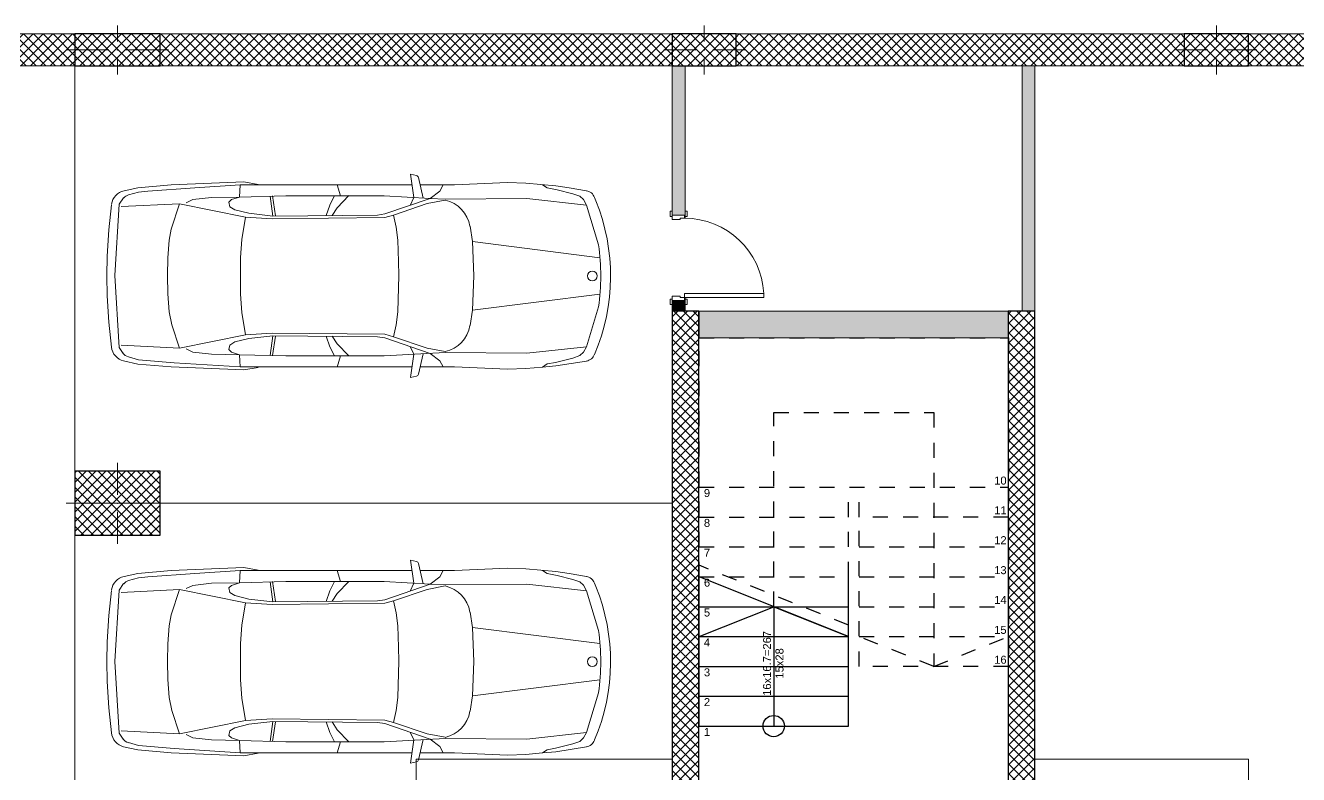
# Model space of a CAD drawing. Header units: millimetres. Extents: x 613552 to 673002, y -929939 to -887889.
# Drawn here: x 629743 to 641676, y -902973 to -895949 of the extents above; entities that cross this region are included whole.
import ezdxf

# ---------------------------------------------------------------- set-up
doc = ezdxf.new("R2010")
doc.units = ezdxf.units.MM
doc.header["$MEASUREMENT"] = 0
doc.linetypes.add('Dashed', pattern=[282.222223, 141.111112, -141.111112])
for name, color, linetype, lineweight, true_color in [('aaa mobilje_Pen_No__61', 7, 'Continuous', 20, 0x6a6a6a), ('ARCHICAD Doors_Pen_No__61', 7, 'Continuous', 20, 0x6a6a6a), ('Drawing & Figure_Pen_No__61', 7, 'Continuous', 20, 0x6a6a6a), ('Drawing & Figure_Pen_No__90', 7, 'Continuous', 20, 0x00bfbf), ('Structural - Bearing_Pen_No__48', 7, 'Continuous', 25, 0xa80f02), ('Structural - Bearing_Pen_No__61', 7, 'Continuous', 20, 0x6a6a6a)]:
    doc.layers.add(name, color=color, linetype=linetype, lineweight=lineweight, true_color=true_color)
doc.layers.add('Structural - Bearing', color=7, linetype='Continuous')
for name, color, linetype, lineweight in [('Structural - Bearing_Pen_No__1', 7, 'Continuous', 13), ('Structural - Bearing_Pen_No__2', 8, 'Continuous', 15), ('Structural - Bearing_Pen_No__55', 214, 'Continuous', 25)]:
    doc.layers.add(name, color=color, linetype=linetype, lineweight=lineweight)
doc.styles.add('GENERATED_STYLE_1', font='arial.ttf')
pattern_1 = [(45, (0, 0), (-45.961939, 45.961939), []), (135, (0, 0), (45.961939, 45.961939), [])]

# ---------------------------------------------------------------- blocks, each defined once
blk = doc.blocks.new('Slab_1', base_point=(539566, -896140))
at = {"layer": 'Structural - Bearing_Pen_No__1', "color": 7, "linetype": 'Continuous', "lineweight": 13, "flags": 128}
for points in [[(554466, -905290), (556866, -905290), (556866, -903440), (554466, -903440)], [(560266, -905290), (562266, -905290), (562266, -903440), (560266, -903440)]]:
    blk.add_lwpolyline(points, close=True, dxfattribs=at)
blk = doc.blocks.new('Wall_4', base_point=(557116, -903190))
at = {"layer": 'Structural - Bearing', "linetype": 'Continuous', "lineweight": 0, "true_color": 0x000000}
h = blk.add_hatch(dxfattribs=at)
h.set_pattern_fill('CONCRETE_BLOCK', color=18, style=0, pattern_type=2)
h.set_pattern_definition(pattern_1)
h.paths.add_polyline_path([(557116, -903440), (557116, -898740), (556866, -898740), (556866, -903190)])
at = {"layer": 'Structural - Bearing_Pen_No__48', "color": 14, "linetype": 'Continuous', "lineweight": 25, "true_color": 0xa80f02, "flags": 128}
for points in [[(557116, -898740), (556866, -898740)], [(556866, -898740), (556866, -903190)], [(557116, -903440), (557116, -898740)]]:
    blk.add_lwpolyline(points, dxfattribs=at)
blk = doc.blocks.new('Wall_5', base_point=(560016, -898740))
at = {"layer": 'Structural - Bearing', "linetype": 'Continuous', "lineweight": 0, "true_color": 0x000000}
h = blk.add_hatch(dxfattribs=at)
h.set_pattern_fill('CONCRETE_BLOCK', color=18, style=0, pattern_type=2)
h.set_pattern_definition(pattern_1)
h.paths.add_polyline_path([(560016, -898740), (560016, -903440), (560266, -903440), (560266, -898740)])
at = {"layer": 'Structural - Bearing_Pen_No__48', "color": 14, "linetype": 'Continuous', "lineweight": 25, "true_color": 0xa80f02, "flags": 128}
for points in [[(560016, -898740), (560016, -903440)], [(560266, -898740), (560016, -898740)], [(560266, -903190), (560266, -898740)], [(560016, -903440), (560266, -903440)]]:
    blk.add_lwpolyline(points, dxfattribs=at)
blk = doc.blocks.new('Wall_12', base_point=(539566, -896140))
at = {"layer": 'Structural - Bearing_Pen_No__61', "linetype": 'Continuous', "lineweight": 20, "true_color": 0x6a6a6a}
h = blk.add_hatch(dxfattribs=at)
h.set_pattern_fill('CONCRETE_BLOCK', color=251, style=0, pattern_type=2)
h.set_pattern_definition(pattern_1)
h.paths.add_polyline_path([(551266, -896440), (551266, -896140), (546116, -896140), (546116, -896440)])
h = blk.add_hatch(dxfattribs=at)
h.set_pattern_fill('CONCRETE_BLOCK', color=251, style=0, pattern_type=2)
h.set_pattern_definition(pattern_1)
h.paths.add_polyline_path([(556866, -896440), (556866, -896140), (552066, -896140), (552066, -896440)])
h = blk.add_hatch(dxfattribs=at)
h.set_pattern_fill('CONCRETE_BLOCK', color=251, style=0, pattern_type=2)
h.set_pattern_definition(pattern_1)
h.paths.add_polyline_path([(561666, -896440), (561666, -896140), (557466, -896140), (557466, -896440)])
h = blk.add_hatch(dxfattribs=at)
h.set_pattern_fill('CONCRETE_BLOCK', color=251, style=0, pattern_type=2)
h.set_pattern_definition(pattern_1)
h.paths.add_polyline_path([(566366, -896440), (566366, -896140), (562266, -896140), (562266, -896440)])
at = {"layer": 'Structural - Bearing_Pen_No__1', "color": 7, "linetype": 'Continuous', "lineweight": 13, "flags": 128}
for points in [[(584366, -896140), (539566, -896140)], [(539866, -896440), (584066, -896440)]]:
    blk.add_lwpolyline(points, dxfattribs=at)
blk = doc.blocks.new('D1 14')
at = {"layer": 'ARCHICAD Doors_Pen_No__61', "color": 251, "linetype": 'Continuous', "lineweight": 20, "true_color": 0x6a6a6a}
for p, q in [((372, 744), (332, 744)), ((332, 744), (332, 0)), ((372, 0), (372, 744)), ((-387, 24), (-437, 24)), ((-437, 24), (-437, 5)), ((-437, 5), (-387, 5)), ((-400, 5), (-437, 5)), ((-375, 5), (-400, 5)), ((-400, 5), (-400, 0)), ((-400, 0), (-400, 5)), ((-400, 0), (-375, 0)), ((-372, 0), (-400, 0)), ((-400, 0), (-400, -115)), ((-400, -115), (-400, 0)), ((-387, 5), (-387, 24)), ((-375, 0), (-375, 5)), ((-372, -40), (-372, 0)), ((332, 0), (372, 0)), ((400, 0), (372, 0)), ((372, 0), (372, -40)), ((400, 5), (375, 5)), ((375, 5), (375, 0)), ((375, 0), (400, 0)), ((437, 24), (387, 24)), ((387, 24), (387, 5)), ((387, 5), (437, 5)), ((400, 0), (400, 5)), ((400, 0), (400, 5)), ((400, 5), (437, 5)), ((400, -115), (400, 0)), ((400, -115), (400, 0)), ((437, 5), (437, 24)), ((-387, -115), (-437, -115)), ((-437, -115), (-437, -134)), ((-400, -115), (-437, -115)), ((-400, -115), (-360, -115)), ((-387, -134), (-387, -115)), ((-360, -40), (-372, -40)), ((-360, -115), (-360, -40)), ((372, -40), (360, -40)), ((360, -40), (360, -115)), ((360, -115), (400, -115)), ((437, -115), (387, -115)), ((387, -115), (387, -134)), ((400, -115), (437, -115)), ((437, -134), (437, -115)), ((-437, -134), (-387, -134)), ((387, -134), (437, -134))]:
    blk.add_line(p, q, dxfattribs=at)
blk.add_arc((372, 0), 744, 93.0819, 180, dxfattribs=at)
blk = doc.blocks.new('Wall_13', base_point=(556866, -898740))
at = {"layer": 'Structural - Bearing_Pen_No__2', "linetype": 'Continuous', "lineweight": 15}
for points in [[(556986, -896440), (556866, -896440), (556866, -897840), (556981, -897840), (556986, -897840)], [(556866, -898740), (556986, -898740), (556986, -898640), (556981, -898640), (556866, -898640)]]:
    blk.add_hatch(color=8, dxfattribs=at).paths.add_polyline_path(points)
at = {"layer": 'Structural - Bearing_Pen_No__1', "color": 7, "linetype": 'Continuous', "lineweight": 13}
for p, q in [((556866, -897840), (556866, -897803)), ((556986, -897840), (556986, -897803)), ((556866, -897840), (556981, -897840)), ((556981, -897840), (556986, -897840)), ((556866, -898640), (556866, -898677)), ((556866, -898640), (556981, -898640)), ((556981, -898640), (556986, -898640)), ((556986, -898640), (556986, -898677))]:
    blk.add_line(p, q, dxfattribs=at)
at = {"layer": 'Structural - Bearing_Pen_No__1', "color": 7, "linetype": 'Continuous', "lineweight": 13, "flags": 128}
for points in [[(556866, -896440), (556866, -897840)], [(556986, -897840), (556986, -896440)], [(556866, -898640), (556866, -898740)], [(556986, -898740), (556986, -898640)], [(556866, -898740), (556986, -898740)]]:
    blk.add_lwpolyline(points, dxfattribs=at)
at = {"layer": 'ARCHICAD Doors_Pen_No__61', "color": 251, "linetype": 'Continuous', "lineweight": 20, "true_color": 0x6a6a6a, "zscale": 1000, "rotation": 270}
blk.add_blockref('D1 14', (556981, -898240), dxfattribs=at)
blk = doc.blocks.new('Wall_14', base_point=(557117, -898740))
at = {"layer": 'Structural - Bearing_Pen_No__2', "linetype": 'Continuous', "lineweight": 15}
blk.add_hatch(color=8, dxfattribs=at).paths.add_polyline_path([(557117, -898990), (560015, -898990), (560015, -898740), (557117, -898740)])
at = {"layer": 'Structural - Bearing_Pen_No__1', "color": 7, "linetype": 'Continuous', "lineweight": 13, "flags": 128}
for points in [[(560015, -898740), (557117, -898740)], [(557117, -898740), (557117, -898990)], [(560015, -898990), (560015, -898740)], [(557117, -898990), (560015, -898990)]]:
    blk.add_lwpolyline(points, dxfattribs=at)
blk = doc.blocks.new('Wall_21', base_point=(560266, -898740))
at = {"layer": 'Structural - Bearing_Pen_No__2', "linetype": 'Continuous', "lineweight": 15}
blk.add_hatch(color=8, dxfattribs=at).paths.add_polyline_path([(560266, -898740), (560266, -896440), (560146, -896440), (560146, -898740)])
at = {"layer": 'Structural - Bearing_Pen_No__1', "color": 7, "linetype": 'Continuous', "lineweight": 13, "flags": 128}
for points in [[(560266, -896440), (560146, -896440)], [(560146, -896440), (560146, -898740)], [(560266, -898740), (560266, -896440)], [(560146, -898740), (560266, -898740)]]:
    blk.add_lwpolyline(points, dxfattribs=at)
blk = doc.blocks.new('Column_1', base_point=(557166, -896290))
at = {"layer": 'Structural - Bearing', "linetype": 'Continuous', "lineweight": 0, "true_color": 0x000000}
h = blk.add_hatch(dxfattribs=at)
h.set_pattern_fill('CONCRETE_BLOCK', color=18, style=0, pattern_type=2)
h.set_pattern_definition(pattern_1)
h.paths.add_polyline_path([(556866, -896440), (557466, -896440), (557466, -896140), (556866, -896140)])
at = {"layer": 'Structural - Bearing_Pen_No__1', "color": 7, "linetype": 'Continuous', "lineweight": 13}
for p, q in [((557166, -896210), (557166, -896060)), ((557086, -896290), (556786, -896290)), ((557166, -896370), (557166, -896520)), ((557246, -896290), (557546, -896290))]:
    blk.add_line(p, q, dxfattribs=at)
blk.add_point((557166, -896290), dxfattribs=at)
at = {"layer": 'Structural - Bearing_Pen_No__48', "color": 14, "linetype": 'Continuous', "lineweight": 25, "true_color": 0xa80f02, "flags": 128}
blk.add_lwpolyline([(556866, -896440), (557466, -896440), (557466, -896140), (556866, -896140)], close=True, dxfattribs=at)
blk = doc.blocks.new('Column_2', base_point=(561966, -896290))
at = {"layer": 'Structural - Bearing', "linetype": 'Continuous', "lineweight": 0, "true_color": 0x000000}
h = blk.add_hatch(dxfattribs=at)
h.set_pattern_fill('CONCRETE_BLOCK', color=18, style=0, pattern_type=2)
h.set_pattern_definition(pattern_1)
h.paths.add_polyline_path([(561666, -896440), (562266, -896440), (562266, -896140), (561666, -896140)])
at = {"layer": 'Structural - Bearing_Pen_No__1', "color": 7, "linetype": 'Continuous', "lineweight": 13}
for p, q in [((561966, -896210), (561966, -896060)), ((561886, -896290), (561586, -896290)), ((561966, -896370), (561966, -896520)), ((562046, -896290), (562346, -896290))]:
    blk.add_line(p, q, dxfattribs=at)
blk.add_point((561966, -896290), dxfattribs=at)
at = {"layer": 'Structural - Bearing_Pen_No__48', "color": 14, "linetype": 'Continuous', "lineweight": 25, "true_color": 0xa80f02, "flags": 128}
blk.add_lwpolyline([(561666, -896440), (562266, -896440), (562266, -896140), (561666, -896140)], close=True, dxfattribs=at)
blk = doc.blocks.new('Column_6', base_point=(551666, -896290))
at = {"layer": 'Structural - Bearing', "linetype": 'Continuous', "lineweight": 0, "true_color": 0x000000}
h = blk.add_hatch(dxfattribs=at)
h.set_pattern_fill('CONCRETE_BLOCK', color=18, style=0, pattern_type=2)
h.set_pattern_definition(pattern_1)
h.paths.add_polyline_path([(551266, -896440), (552066, -896440), (552066, -896140), (551266, -896140)])
at = {"layer": 'Structural - Bearing_Pen_No__1', "color": 7, "linetype": 'Continuous', "lineweight": 13}
for p, q in [((551666, -896210), (551666, -896060)), ((551586, -896290), (551186, -896290)), ((551666, -896370), (551666, -896520)), ((551746, -896290), (552146, -896290))]:
    blk.add_line(p, q, dxfattribs=at)
blk.add_point((551666, -896290), dxfattribs=at)
at = {"layer": 'Structural - Bearing_Pen_No__48', "color": 14, "linetype": 'Continuous', "lineweight": 25, "true_color": 0xa80f02, "flags": 128}
blk.add_lwpolyline([(551266, -896440), (552066, -896440), (552066, -896140), (551266, -896140)], close=True, dxfattribs=at)
blk = doc.blocks.new('Column_44', base_point=(551666, -900540))
at = {"layer": 'Structural - Bearing', "linetype": 'Continuous', "lineweight": 0, "true_color": 0x000000}
h = blk.add_hatch(dxfattribs=at)
h.set_pattern_fill('CONCRETE_BLOCK', color=18, style=0, pattern_type=2)
h.set_pattern_definition(pattern_1)
h.paths.add_polyline_path([(551266, -900840), (552066, -900840), (552066, -900240), (551266, -900240)])
at = {"layer": 'Structural - Bearing_Pen_No__1', "color": 7, "linetype": 'Continuous', "lineweight": 13}
for p, q in [((551666, -900460), (551666, -900160)), ((551586, -900540), (551186, -900540)), ((551746, -900540), (552146, -900540)), ((551666, -900620), (551666, -900920))]:
    blk.add_line(p, q, dxfattribs=at)
blk.add_point((551666, -900540), dxfattribs=at)
at = {"layer": 'Structural - Bearing_Pen_No__48', "color": 14, "linetype": 'Continuous', "lineweight": 25, "true_color": 0xa80f02, "flags": 128}
blk.add_lwpolyline([(551266, -900840), (552066, -900840), (552066, -900240), (551266, -900240)], close=True, dxfattribs=at)

msp = doc.modelspace()

# ---------------------------------------------------------------- linework, layer by layer
at = {"layer": 'aaa mobilje_Pen_No__61', "color": 251, "linetype": 'Continuous', "lineweight": 20, "true_color": 0x6a6a6a}
for p, q in [((631107, -897444), (630796, -897472)), ((631791, -897416), (631107, -897444)), ((631754, -897444), (631330, -897471)), ((631754, -897444), (631748, -897558)), ((631754, -897444), (633366, -897444)), ((631925, -897440), (631791, -897416)), ((632665, -897444), (632697, -897547)), ((633408, -897357), (633351, -897345)), ((633351, -897345), (633383, -897563)), ((633427, -897376), (633472, -897568)), ((633764, -897444), (633443, -897444)), ((633626, -897502), (633659, -897444)), ((634261, -897422), (633764, -897444)), ((634433, -897428), (634261, -897422)), ((634714, -897453), (634433, -897428)), ((634632, -897472), (634589, -897443)), ((634839, -897472), (634714, -897453)), ((630663, -897566), (630621, -897626)), ((630796, -897472), (630667, -897499)), ((630802, -897511), (630709, -897538)), ((630891, -897502), (630802, -897511)), ((631330, -897471), (630891, -897502)), ((631486, -897563), (631311, -897582)), ((631748, -897558), (631486, -897563)), ((631748, -897558), (631675, -897582)), ((632183, -897547), (631748, -897558)), ((632061, -897738), (632035, -897550)), ((632058, -897547), (632085, -897734)), ((633106, -897547), (632183, -897547)), ((632597, -897633), (632640, -897545)), ((632775, -897545), (632665, -897659)), ((633537, -897571), (633106, -897547)), ((633111, -897717), (633537, -897571)), ((633383, -897563), (633349, -897636)), ((633537, -897571), (633626, -897502)), ((633677, -897578), (633537, -897571)), ((634442, -897572), (633677, -897578)), ((635003, -897633), (634442, -897572)), ((634726, -897491), (634632, -897472)), ((634873, -897527), (634726, -897491)), ((635000, -897499), (634839, -897472)), ((634940, -897550), (634873, -897527)), ((634972, -897582), (634940, -897550)), ((635003, -897633), (634972, -897582)), ((635090, -897593), (635077, -897563)), ((630549, -897630), (630524, -897865)), ((630621, -897626), (630581, -898295)), ((630639, -897648), (631187, -897621)), ((631107, -897858), (631187, -897621)), ((631187, -897621), (631804, -897746)), ((631248, -897613), (631311, -897582)), ((631675, -897582), (631649, -897606)), ((631649, -897606), (631658, -897649)), ((631658, -897649), (631706, -897678)), ((631706, -897678), (631837, -897710)), ((632561, -897732), (632597, -897633)), ((632665, -897659), (632617, -897731)), ((633192, -897727), (633507, -897620)), ((633507, -897620), (633676, -897588)), ((635114, -898006), (635003, -897633)), ((631804, -897746), (631771, -897955)), ((631804, -897746), (632055, -897762)), ((631837, -897710), (632061, -897738)), ((632055, -897762), (633110, -897750)), ((632061, -897738), (633043, -897727)), ((633043, -897727), (633111, -897717)), ((633110, -897750), (633192, -897727)), ((633219, -897840), (633192, -897727)), ((630524, -897865), (630510, -898112)), ((631090, -897962), (631107, -897858)), ((633233, -897961), (633219, -897840)), ((633910, -897832), (633934, -897976)), ((631077, -898129), (631090, -897962)), ((631771, -897955), (631759, -898126)), ((633239, -898161), (633233, -897961)), ((633934, -897976), (633944, -898298)), ((633934, -897976), (635128, -898127)), ((630510, -898112), (630505, -898298)), ((631074, -898294), (631077, -898129)), ((631759, -898126), (631757, -898301)), ((633243, -898293), (633239, -898161)), ((630505, -898298), (630510, -898483)), ((630581, -898295), (630621, -898969)), ((631077, -898466), (631074, -898294)), ((633233, -898634), (633243, -898293)), ((633944, -898298), (633934, -898619)), ((635227, -898298), (635227, -898298)), ((631757, -898301), (631759, -898469)), ((630510, -898483), (630524, -898730)), ((631090, -898633), (631077, -898466)), ((631759, -898469), (631771, -898640)), ((635128, -898468), (633934, -898619)), ((631114, -898756), (631090, -898633)), ((631771, -898640), (631804, -898849)), ((633219, -898755), (633233, -898634)), ((633934, -898619), (633910, -898763)), ((635003, -898962), (635114, -898589)), ((630524, -898730), (630549, -898965)), ((631187, -898974), (631114, -898756)), ((633192, -898868), (633219, -898755)), ((631804, -898849), (631187, -898974)), ((631706, -898917), (631837, -898885)), ((632055, -898833), (631804, -898849)), ((631837, -898885), (632061, -898858)), ((632062, -898858), (632035, -899045)), ((633110, -898845), (632055, -898833)), ((632058, -899045), (632085, -898861)), ((632061, -898858), (633043, -898868)), ((632561, -898863), (632597, -898962)), ((632665, -898936), (632617, -898864)), ((633043, -898868), (633111, -898878)), ((633192, -898868), (633110, -898845)), ((633111, -898878), (633537, -899024)), ((633507, -898975), (633192, -898868)), ((630621, -898969), (630659, -899025)), ((631187, -898974), (630639, -898947)), ((631248, -898982), (631311, -899013)), ((631311, -899013), (631486, -899032)), ((631649, -898989), (631658, -898946)), ((631675, -899013), (631649, -898989)), ((631658, -898946), (631706, -898917)), ((631748, -899038), (631675, -899013)), ((632597, -898962), (632639, -899048)), ((632773, -899048), (632665, -898936)), ((633383, -899032), (633349, -898959)), ((633676, -899007), (633507, -898975)), ((634442, -899023), (635003, -898962)), ((634940, -899045), (634972, -899014)), ((634972, -899014), (635003, -898962)), ((630663, -899095), (630796, -899124)), ((630709, -899057), (630802, -899084)), ((630796, -899124), (631107, -899151)), ((630802, -899084), (631138, -899113)), ((631138, -899113), (631754, -899151)), ((631486, -899032), (631748, -899038)), ((631754, -899151), (631748, -899038)), ((631748, -899038), (632183, -899048)), ((632183, -899048), (633106, -899048)), ((632665, -899152), (632697, -899048)), ((633106, -899048), (633677, -899017)), ((633351, -899250), (633383, -899032)), ((633427, -899219), (633472, -899028)), ((633537, -899024), (633626, -899093)), ((633626, -899093), (633659, -899151)), ((633677, -899017), (634442, -899023)), ((634589, -899152), (634632, -899123)), ((634632, -899123), (634711, -899108)), ((634711, -899108), (634873, -899068)), ((634714, -899142), (635000, -899096)), ((634873, -899068), (634940, -899045)), ((631107, -899151), (631791, -899179)), ((631754, -899151), (633366, -899151)), ((631791, -899179), (631925, -899155)), ((633408, -899238), (633351, -899250)), ((633764, -899151), (633443, -899151)), ((633764, -899151), (634261, -899173)), ((634261, -899173), (634433, -899167)), ((634433, -899167), (634589, -899152)), ((634589, -899152), (634714, -899142)), ((631791, -901033), (631107, -901061)), ((631925, -901057), (631791, -901033)), ((633408, -900974), (633351, -900962)), ((633351, -900962), (633383, -901180)), ((633427, -900993), (633472, -901184)), ((634261, -901039), (633764, -901061)), ((634433, -901045), (634261, -901039)), ((630796, -901088), (630667, -901116)), ((630802, -901128), (630709, -901155)), ((631107, -901061), (630796, -901088)), ((630891, -901119), (630802, -901128)), ((631330, -901088), (630891, -901119)), ((631754, -901061), (631330, -901088)), ((631754, -901061), (631748, -901174)), ((631754, -901061), (633366, -901061)), ((632665, -901060), (632697, -901164)), ((633764, -901061), (633443, -901061)), ((633537, -901188), (633626, -901119)), ((633626, -901119), (633659, -901061)), ((634714, -901070), (634433, -901045)), ((634632, -901089), (634589, -901060)), ((634726, -901108), (634632, -901089)), ((634839, -901089), (634714, -901070)), ((634873, -901144), (634726, -901108)), ((635000, -901116), (634839, -901089)), ((634940, -901167), (634873, -901144)), ((630549, -901247), (630524, -901482)), ((630621, -901243), (630581, -901912)), ((630663, -901183), (630621, -901243)), ((630639, -901265), (631187, -901238)), ((631107, -901475), (631187, -901238)), ((631187, -901238), (631804, -901363)), ((631248, -901230), (631311, -901199)), ((631486, -901180), (631311, -901199)), ((631748, -901174), (631486, -901180)), ((631675, -901199), (631649, -901223)), ((631649, -901223), (631658, -901266)), ((631658, -901266), (631706, -901295)), ((631748, -901174), (631675, -901199)), ((632183, -901164), (631748, -901174)), ((632061, -901354), (632035, -901167)), ((632058, -901164), (632085, -901351)), ((633106, -901164), (632183, -901164)), ((632561, -901349), (632597, -901250)), ((632597, -901250), (632640, -901162)), ((632665, -901276), (632617, -901348)), ((632775, -901162), (632665, -901276)), ((633537, -901188), (633106, -901164)), ((633111, -901334), (633537, -901188)), ((633192, -901344), (633507, -901237)), ((633383, -901180), (633349, -901253)), ((633507, -901237), (633676, -901204)), ((633677, -901195), (633537, -901188)), ((634442, -901189), (633677, -901195)), ((635003, -901250), (634442, -901189)), ((634972, -901198), (634940, -901167)), ((635003, -901250), (634972, -901198)), ((635114, -901623), (635003, -901250)), ((635090, -901210), (635077, -901180)), ((631706, -901295), (631837, -901327)), ((631804, -901363), (631771, -901572)), ((631804, -901363), (632055, -901379)), ((631837, -901327), (632061, -901354)), ((632055, -901379), (633110, -901367)), ((632061, -901354), (633043, -901344)), ((633043, -901344), (633111, -901334)), ((633110, -901367), (633192, -901344)), ((633219, -901457), (633192, -901344)), ((630524, -901482), (630510, -901729)), ((631090, -901579), (631107, -901475)), ((633233, -901578), (633219, -901457)), ((633910, -901449), (633934, -901593)), ((631077, -901746), (631090, -901579)), ((631771, -901572), (631759, -901743)), ((633239, -901778), (633233, -901578)), ((633934, -901593), (633944, -901914)), ((633934, -901593), (635128, -901744)), ((630510, -901729), (630505, -901914)), ((631074, -901911), (631077, -901746)), ((631759, -901743), (631757, -901918)), ((633243, -901910), (633239, -901778)), ((630505, -901914), (630510, -902100)), ((630581, -901912), (630621, -902586)), ((631077, -902083), (631074, -901911)), ((631757, -901918), (631759, -902086)), ((633233, -902251), (633243, -901910)), ((633944, -901914), (633934, -902236)), ((635227, -901914), (635227, -901914)), ((630510, -902100), (630524, -902347)), ((631090, -902250), (631077, -902083)), ((631759, -902086), (631771, -902257)), ((635128, -902085), (633934, -902236)), ((635003, -902579), (635114, -902206)), ((630524, -902347), (630549, -902582)), ((631114, -902373), (631090, -902250)), ((631771, -902257), (631804, -902466)), ((633219, -902372), (633233, -902251)), ((633934, -902236), (633910, -902380)), ((631187, -902591), (631114, -902373)), ((631804, -902466), (631187, -902591)), ((632055, -902450), (631804, -902466)), ((633110, -902462), (632055, -902450)), ((633192, -902485), (633110, -902462)), ((633192, -902485), (633219, -902372)), ((630621, -902586), (630659, -902642)), ((631187, -902591), (630639, -902564)), ((631649, -902606), (631658, -902563)), ((631658, -902563), (631706, -902534)), ((631706, -902534), (631837, -902502)), ((631837, -902502), (632061, -902474)), ((632062, -902474), (632035, -902662)), ((632058, -902662), (632085, -902478)), ((632061, -902474), (633043, -902485)), ((632561, -902480), (632597, -902579)), ((632597, -902579), (632639, -902665)), ((632665, -902553), (632617, -902480)), ((632773, -902665), (632665, -902553)), ((633043, -902485), (633111, -902495)), ((633111, -902495), (633537, -902641)), ((633507, -902592), (633192, -902485)), ((633383, -902649), (633349, -902576)), ((633676, -902624), (633507, -902592)), ((634442, -902640), (635003, -902579)), ((634972, -902630), (635003, -902579)), ((630663, -902712), (630796, -902740)), ((630709, -902674), (630802, -902701)), ((630802, -902701), (631138, -902730)), ((631248, -902599), (631311, -902630)), ((631311, -902630), (631486, -902649)), ((631486, -902649), (631748, -902654)), ((631675, -902630), (631649, -902606)), ((631748, -902654), (631675, -902630)), ((631754, -902768), (631748, -902654)), ((631748, -902654), (632183, -902665)), ((632183, -902665), (633106, -902665)), ((632665, -902768), (632697, -902665)), ((633106, -902665), (633677, -902634)), ((633351, -902867), (633383, -902649)), ((633427, -902836), (633472, -902644)), ((633537, -902641), (633626, -902710)), ((633626, -902710), (633659, -902768)), ((633677, -902634), (634442, -902640)), ((634711, -902725), (634873, -902685)), ((634873, -902685), (634940, -902662)), ((634940, -902662), (634972, -902630)), ((630796, -902740), (631107, -902768)), ((631107, -902768), (631791, -902796)), ((631138, -902730), (631754, -902768)), ((631754, -902768), (633366, -902768)), ((631791, -902796), (631925, -902772)), ((633764, -902768), (633443, -902768)), ((633764, -902768), (634261, -902790)), ((634261, -902790), (634433, -902784)), ((634433, -902784), (634589, -902769)), ((634589, -902769), (634632, -902740)), ((634589, -902769), (634714, -902759)), ((634632, -902740), (634711, -902725)), ((634714, -902759), (635000, -902713)), ((633408, -902855), (633351, -902867))]:
    msp.add_line(p, q, dxfattribs=at)
for centre, major_axis, start_param, end_param in [((633403, -897382), (17.7, 17.7), 5.727305, 6.861623), ((630698, -897646), (-106, 106), -0.575715, 0.642137), ((630737, -897634), (-70.7, 70.7), -0.506125, 0.043587), ((634983, -897597), (70.7, 70.7), 5.848587, 6.901698), ((633612, -897882), (213, 213), 5.664133, 6.854932), ((633357, -898298), (63, 1869), 4.342186, 5.13214), ((633091, -898298), (-2043, 68), 3.032047, 3.318066), ((635056, -898298), (-31.8, 31.8), 3.926991, 10.210176), ((633612, -898713), (-213, 213), 2.569846, 3.760644), ((630698, -898949), (106, 106), 2.463798, 3.689923), ((630737, -898961), (-70.9, 70.9), 1.391584, 2.076926), ((634983, -898998), (-70.7, 70.7), 2.52308, 3.576193), ((633403, -899213), (17.7, 17.7), 4.133917, 5.268191), ((633403, -900999), (17.7, 17.7), 5.727305, 6.861623), ((630698, -901263), (-106, 106), -0.575715, 0.642137), ((630737, -901251), (-70.7, 70.7), -0.506125, 0.043587), ((634983, -901214), (70.7, 70.7), 5.848587, 6.901698), ((633612, -901499), (213, 213), 5.664133, 6.854932), ((633357, -901914), (63, 1869), 4.342186, 5.13214), ((633091, -901914), (-2043, 68), 3.032047, 3.318066), ((635056, -901914), (-31.8, 31.8), 3.926991, 10.210176), ((633612, -902330), (-213, 213), 2.569846, 3.760644), ((630698, -902566), (106, 106), 2.463798, 3.689923), ((630737, -902578), (-70.9, 70.9), 1.391584, 2.076926), ((634983, -902615), (-70.7, 70.7), 2.52308, 3.576193), ((633403, -902830), (17.7, 17.7), 4.133917, 5.268191)]:
    msp.add_ellipse(centre, major_axis=major_axis, ratio=1, start_param=start_param, end_param=end_param, dxfattribs=at)
at = {"layer": 'Drawing & Figure_Pen_No__90', "color": 132, "linetype": 'Continuous', "lineweight": 20, "true_color": 0x00bfbf}
for p, q in [((630205, -910429), (630205, -896329)), ((630205, -900429), (635805, -900429))]:
    msp.add_line(p, q, dxfattribs=at)
at = {"layer": 'Structural - Bearing_Pen_No__55', "color": 214, "linetype": 'Dashed', "lineweight": 25}
for points in [[(636056, -901119), (636056, -898879)], [(636056, -898879), (638956, -898879), (638956, -901959), (637556, -901959), (637556, -900559)], [(636756, -901399), (636756, -899579), (638256, -899579), (638256, -901959), (637556, -901679)], [(636056, -900559), (637456, -900559), (637456, -900279)], [(636056, -900279), (638956, -900279)], [(638956, -900559), (637556, -900559), (637556, -900279)], [(636056, -900839), (637456, -900839), (637456, -900559)], [(636056, -901119), (637456, -901119), (637456, -900839)], [(637556, -900839), (638956, -900839)], [(637456, -901571), (636056, -901011)], [(637556, -901119), (638956, -901119)], [(637556, -901399), (638956, -901399)], [(637556, -901679), (638956, -901679)], [(638256, -901959), (638956, -901679)]]:
    msp.add_lwpolyline(points, dxfattribs=at)
at = {"layer": 'Structural - Bearing_Pen_No__55', "color": 214, "linetype": 'Continuous', "lineweight": 25}
for points in [[(636056, -901399), (637456, -901399), (637456, -901119)], [(636056, -902519), (636056, -901119)], [(637456, -901679), (636056, -901119)], [(636056, -901679), (637456, -901679), (637456, -901399)], [(636056, -901679), (636756, -901399), (637456, -901679)], [(636756, -901399), (636756, -902519)], [(636056, -901959), (637456, -901959), (637456, -901679)], [(636056, -902239), (637456, -902239), (637456, -901959)], [(636056, -902519), (637456, -902519), (637456, -902239)]]:
    msp.add_lwpolyline(points, dxfattribs=at)
msp.add_circle((636756, -902519), 100, dxfattribs=at)

# ---------------------------------------------------------------- block references
at = {"layer": 'Structural - Bearing', "color": 7, "linetype": 'Continuous', "lineweight": 13}
msp.add_blockref('Slab_1', (618505, -895529), dxfattribs=at)
at = {"layer": 'Structural - Bearing', "color": 7, "lineweight": 13}
for name, p in [('Wall_12', (618505, -896029)), ('Wall_13', (635805, -898629)), ('Wall_21', (639205, -898629)), ('Wall_14', (636056, -898629))]:
    msp.add_blockref(name, p, dxfattribs=at)
at = {"layer": 'Structural - Bearing', "color": 14, "lineweight": 25, "true_color": 0xa80f02}
for name, p in [('Column_6', (630605, -896179)), ('Column_1', (636105, -896179)), ('Column_2', (640905, -896179)), ('Wall_4', (636055, -903079)), ('Wall_5', (638955, -898629)), ('Column_44', (630605, -900429))]:
    msp.add_blockref(name, p, dxfattribs=at)

# ---------------------------------------------------------------- texts
at = {"layer": 'Drawing & Figure_Pen_No__61', "color": 251, "linetype": 'Continuous', "lineweight": 20, "true_color": 0x6a6a6a, "char_height": 75, "attachment_point": 8, "style": 'GENERATED_STYLE_1'}
for s, insert in [('\\A1;{\\pqc;\\fArial|b0|i0|c0|p34;10}', (638881, -900255)), ('\\A1;{\\pqc;\\fArial|b0|i0|c0|p34;9}', (636131, -900372)), ('\\A1;{\\pqc;\\fArial|b0|i0|c0|p34;1\\fArial|b0|i0|c0|p34;1}', (638881, -900533)), ('\\A1;{\\pqc;\\fArial|b0|i0|c0|p34;8}', (636131, -900652)), ('\\A1;{\\pqc;\\fArial|b0|i0|c0|p34;1\\fArial|b0|i0|c0|p34;2}', (638881, -900813)), ('\\A1;{\\pqc;\\fArial|b0|i0|c0|p34;7}', (636131, -900931)), ('\\A1;{\\pqc;\\fArial|b0|i0|c0|p34;1\\fArial|b0|i0|c0|p34;3}', (638881, -901095)), ('\\A1;{\\pqc;\\fArial|b0|i0|c0|p34;6}', (636131, -901212)), ('\\A1;{\\pqc;\\fArial|b0|i0|c0|p34;1\\fArial|b0|i0|c0|p34;4}', (638881, -901373)), ('\\A1;{\\pqc;\\fArial|b0|i0|c0|p34;5}', (636131, -901492)), ('\\A1;{\\pqc;\\fArial|b0|i0|c0|p34;1\\fArial|b0|i0|c0|p34;5}', (638881, -901655)), ('\\A1;{\\pqc;\\fArial|b0|i0|c0|p34;4}', (636131, -901771)), ('\\A1;{\\pqc;\\fArial|b0|i0|c0|p34;1\\fArial|b0|i0|c0|p34;6}', (638881, -901935)), ('\\A1;{\\pqc;\\fArial|b0|i0|c0|p34;3}', (636131, -902053)), ('\\A1;{\\pqc;\\fArial|b0|i0|c0|p34;2}', (636131, -902331)), ('\\A1;{\\pqc;\\fArial|b0|i0|c0|p34;1}', (636131, -902611))]:
    msp.add_mtext(s, dxfattribs=dict(at, insert=insert))
at = {"layer": 'Drawing & Figure_Pen_No__61', "color": 251, "linetype": 'Continuous', "lineweight": 20, "true_color": 0x6a6a6a, "char_height": 75, "attachment_point": 8, "rotation": 90, "style": 'GENERATED_STYLE_1'}
for s, insert in [('\\A1;{\\pqc;\\fArial|b0|i0|c0|p34;16x\\fArial|b0|i0|c0|p34;16.7=267}', (636732, -901931)), ('\\A1;{\\pqc;\\fArial|b0|i0|c0|p34;15x28}', (636849, -901931))]:
    msp.add_mtext(s, dxfattribs=dict(at, insert=insert))

doc.saveas('drawing.dxf')
